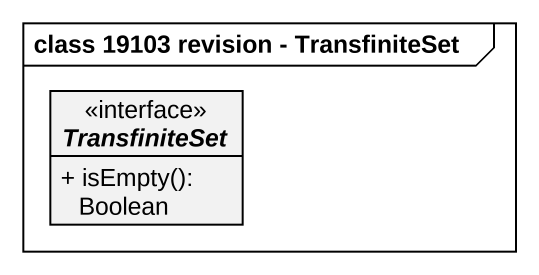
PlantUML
@startuml
mainframe class 19103 revision - TransfiniteSet
hide circle
hide empty members
skinparam classAttributeIconSize 0
interface TransfiniteSet {
  + isEmpty(): Boolean
}
@enduml
